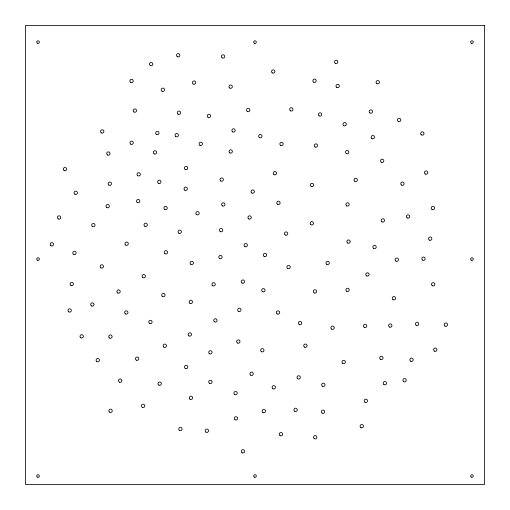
<?xml version="1.0" encoding="UTF-8"?>
<svg xmlns="http://www.w3.org/2000/svg" width="510" height="510" viewBox="0 0 510 510"><rect width="100%" height="100%" fill="white"/><g stroke="black" fill="none" stroke-linecap="round" stroke-linejoin="round"><path stroke-width="0.76" d="M484.5 25.5L25.5 25.5L25.5 484.5L484.5 484.5L484.5 25.5M109.593 412.156A1.67 1.67 0 0 0 112.232 410.971A1.67 1.67 0 0 0 109.886 409.275A1.67 1.67 0 0 0 109.593 412.156M68.837 311.897A1.67 1.67 0 0 0 71.343 310.45A1.67 1.67 0 0 0 68.837 309.003A1.67 1.67 0 0 0 68.837 311.897M209.546 383.399A1.67 1.67 0 0 0 212.052 381.952A1.67 1.67 0 0 0 209.546 380.505A1.67 1.67 0 0 0 209.546 383.399M250.761 375.213A1.67 1.67 0 0 0 253.266 373.766A1.67 1.67 0 0 0 250.761 372.319A1.67 1.67 0 0 0 250.761 375.213M360.914 427.635A1.67 1.67 0 0 0 363.42 426.181A1.67 1.67 0 0 0 360.914 424.734A1.67 1.67 0 0 0 360.914 427.635M262.867 412.488A1.67 1.67 0 0 0 265.512 411.302A1.67 1.67 0 0 0 263.16 409.606A1.67 1.67 0 0 0 262.867 412.488M383.915 384.527A1.67 1.67 0 0 0 386.554 383.341A1.67 1.67 0 0 0 384.208 381.646A1.67 1.67 0 0 0 383.915 384.527M205.919 432.097A1.67 1.67 0 0 0 208.558 430.912A1.67 1.67 0 0 0 206.212 429.216A1.67 1.67 0 0 0 205.919 432.097M335.217 63.246A1.67 1.67 0 0 0 337.856 62.061A1.67 1.67 0 0 0 335.51 60.365A1.67 1.67 0 0 0 335.217 63.246M403.754 381.665A1.67 1.67 0 0 0 406.266 380.218A1.67 1.67 0 0 0 403.754 378.771A1.67 1.67 0 0 0 403.754 381.665M179.577 430.434A1.67 1.67 0 0 0 182.089 428.986A1.67 1.67 0 0 0 179.577 427.539A1.67 1.67 0 0 0 179.577 430.434M371.841 138.522A1.67 1.67 0 0 0 374.487 137.337A1.67 1.67 0 0 0 372.141 135.641A1.67 1.67 0 0 0 371.841 138.522M279.971 435.521A1.67 1.67 0 0 0 282.61 434.335A1.67 1.67 0 0 0 280.264 432.639A1.67 1.67 0 0 0 279.971 435.521M242.123 452.765A1.67 1.67 0 0 0 244.634 451.318A1.67 1.67 0 0 0 242.123 449.865A1.67 1.67 0 0 0 242.123 452.765M314.243 438.625A1.67 1.67 0 0 0 316.888 437.446A1.67 1.67 0 0 0 314.542 435.744A1.67 1.67 0 0 0 314.243 438.625M234.982 419.717A1.67 1.67 0 0 0 237.622 418.531A1.67 1.67 0 0 0 235.276 416.836A1.67 1.67 0 0 0 234.982 419.717M119.321 382.098A1.67 1.67 0 0 0 121.833 380.651A1.67 1.67 0 0 0 119.321 379.204A1.67 1.67 0 0 0 119.321 382.098M209.4 353.691A1.67 1.67 0 0 0 212.039 352.506A1.67 1.67 0 0 0 209.693 350.81A1.67 1.67 0 0 0 209.4 353.691M331.589 329.103A1.67 1.67 0 0 0 334.228 327.917A1.67 1.67 0 0 0 331.882 326.221A1.67 1.67 0 0 0 331.589 329.103M322.205 413.145A1.67 1.67 0 0 0 324.711 411.697A1.67 1.67 0 0 0 322.205 410.25A1.67 1.67 0 0 0 322.205 413.145M294.735 411.309A1.67 1.67 0 0 0 297.247 409.861A1.67 1.67 0 0 0 294.735 408.408A1.67 1.67 0 0 0 294.735 411.309M164.762 209.463A1.67 1.67 0 0 0 167.274 208.016A1.67 1.67 0 0 0 164.762 206.563A1.67 1.67 0 0 0 164.762 209.463M80.829 337.824A1.67 1.67 0 0 0 83.34 336.377A1.67 1.67 0 0 0 80.829 334.93A1.67 1.67 0 0 0 80.829 337.824M101.394 132.9A1.67 1.67 0 0 0 103.9 131.446A1.67 1.67 0 0 0 101.394 129.999A1.67 1.67 0 0 0 101.394 132.9M96.772 361.507A1.67 1.67 0 0 0 99.418 360.321A1.67 1.67 0 0 0 97.072 358.626A1.67 1.67 0 0 0 96.772 361.507M421.509 134.933A1.67 1.67 0 0 0 424.014 133.486A1.67 1.67 0 0 0 421.509 132.039A1.67 1.67 0 0 0 421.509 134.933M150.303 65.554A1.67 1.67 0 0 0 152.809 64.107A1.67 1.67 0 0 0 150.303 62.66A1.67 1.67 0 0 0 150.303 65.554M422.675 260.145A1.67 1.67 0 0 0 425.181 258.697A1.67 1.67 0 0 0 422.675 257.25A1.67 1.67 0 0 0 422.675 260.145M434.456 351.141A1.67 1.67 0 0 0 436.962 349.688A1.67 1.67 0 0 0 434.456 348.241A1.67 1.67 0 0 0 434.456 351.141M189.988 399.183A1.67 1.67 0 0 0 192.627 398.004A1.67 1.67 0 0 0 190.281 396.302A1.67 1.67 0 0 0 189.988 399.183M91.519 305.936A1.67 1.67 0 0 0 94.031 304.489A1.67 1.67 0 0 0 91.519 303.042A1.67 1.67 0 0 0 91.519 305.936M444.892 326.011A1.67 1.67 0 0 0 447.538 324.825A1.67 1.67 0 0 0 445.192 323.13A1.67 1.67 0 0 0 444.892 326.011M410.697 361.214A1.67 1.67 0 0 0 413.202 359.767A1.67 1.67 0 0 0 410.697 358.32A1.67 1.67 0 0 0 410.697 361.214M416.256 325.342A1.67 1.67 0 0 0 418.767 323.888A1.67 1.67 0 0 0 416.256 322.441A1.67 1.67 0 0 0 416.256 325.342M425.142 173.961A1.67 1.67 0 0 0 427.782 172.782A1.67 1.67 0 0 0 425.436 171.086A1.67 1.67 0 0 0 425.142 173.961M222.073 57.834A1.67 1.67 0 0 0 224.712 56.655A1.67 1.67 0 0 0 222.366 54.953A1.67 1.67 0 0 0 222.073 57.834M336.829 87.446A1.67 1.67 0 0 0 339.335 85.999A1.67 1.67 0 0 0 336.829 84.545A1.67 1.67 0 0 0 336.829 87.446M322.492 386.248A1.67 1.67 0 0 0 324.998 384.801A1.67 1.67 0 0 0 322.492 383.354A1.67 1.67 0 0 0 322.492 386.248M365.001 402.243A1.67 1.67 0 0 0 367.512 400.796A1.67 1.67 0 0 0 365.001 399.349A1.67 1.67 0 0 0 365.001 402.243M380.39 359.282A1.67 1.67 0 0 0 383.036 358.096A1.67 1.67 0 0 0 380.689 356.401A1.67 1.67 0 0 0 380.39 359.282M130.566 82.301A1.67 1.67 0 0 0 133.206 81.115A1.67 1.67 0 0 0 130.86 79.42A1.67 1.67 0 0 0 130.566 82.301M117.727 292.982A1.67 1.67 0 0 0 120.232 291.535A1.67 1.67 0 0 0 117.727 290.082A1.67 1.67 0 0 0 117.727 292.982M398.278 121.431A1.67 1.67 0 0 0 400.783 119.977A1.67 1.67 0 0 0 398.278 118.53A1.67 1.67 0 0 0 398.278 121.431M342.694 363.337A1.67 1.67 0 0 0 345.34 362.151A1.67 1.67 0 0 0 342.994 360.455A1.67 1.67 0 0 0 342.694 363.337M234.574 394.504A1.67 1.67 0 0 0 237.214 393.318A1.67 1.67 0 0 0 234.868 391.623A1.67 1.67 0 0 0 234.574 394.504M432.046 209.457A1.67 1.67 0 0 0 434.552 208.01A1.67 1.67 0 0 0 432.046 206.563A1.67 1.67 0 0 0 432.046 209.457M313.701 82.199A1.67 1.67 0 0 0 316.213 80.752A1.67 1.67 0 0 0 313.701 79.305A1.67 1.67 0 0 0 313.701 82.199M272.244 72.847A1.67 1.67 0 0 0 274.884 71.661A1.67 1.67 0 0 0 272.538 69.966A1.67 1.67 0 0 0 272.244 72.847M50.898 245.648A1.67 1.67 0 0 0 53.537 244.469A1.67 1.67 0 0 0 51.191 242.773A1.67 1.67 0 0 0 50.898 245.648M319.094 115.834A1.67 1.67 0 0 0 321.74 114.648A1.67 1.67 0 0 0 319.387 112.952A1.67 1.67 0 0 0 319.094 115.834M130.821 144.183A1.67 1.67 0 0 0 133.327 142.736A1.67 1.67 0 0 0 130.821 141.289A1.67 1.67 0 0 0 130.821 144.183M297.719 378.745A1.67 1.67 0 0 0 300.358 377.559A1.67 1.67 0 0 0 298.012 375.864A1.67 1.67 0 0 0 297.719 378.745M343.804 125.702A1.67 1.67 0 0 0 346.309 124.255A1.67 1.67 0 0 0 343.804 122.808A1.67 1.67 0 0 0 343.804 125.702M163.831 347.087A1.67 1.67 0 0 0 166.477 345.901A1.67 1.67 0 0 0 164.131 344.205A1.67 1.67 0 0 0 163.831 347.087M229.691 88.02A1.67 1.67 0 0 0 232.33 86.834A1.67 1.67 0 0 0 229.984 85.138A1.67 1.67 0 0 0 229.691 88.02M364.159 327.235A1.67 1.67 0 0 0 366.805 326.049A1.67 1.67 0 0 0 364.459 324.354A1.67 1.67 0 0 0 364.159 327.235M70.909 285.498A1.67 1.67 0 0 0 73.414 284.044A1.67 1.67 0 0 0 70.909 282.597A1.67 1.67 0 0 0 70.909 285.498M290.349 110.746A1.67 1.67 0 0 0 292.989 109.567A1.67 1.67 0 0 0 290.643 107.865A1.67 1.67 0 0 0 290.349 110.746M109.612 338.047A1.67 1.67 0 0 0 112.117 336.594A1.67 1.67 0 0 0 109.612 335.147A1.67 1.67 0 0 0 109.612 338.047M369.846 112.901A1.67 1.67 0 0 0 372.491 111.715A1.67 1.67 0 0 0 370.139 110.02A1.67 1.67 0 0 0 369.846 112.901M64.145 170.608A1.67 1.67 0 0 0 66.651 169.161A1.67 1.67 0 0 0 64.145 167.713A1.67 1.67 0 0 0 64.145 170.608M247.356 111.511A1.67 1.67 0 0 0 249.862 110.064A1.67 1.67 0 0 0 247.356 108.611A1.67 1.67 0 0 0 247.356 111.511M389.283 326.942A1.67 1.67 0 0 0 391.929 325.756A1.67 1.67 0 0 0 389.583 324.06A1.67 1.67 0 0 0 389.283 326.942M381.327 162.25A1.67 1.67 0 0 0 383.832 160.803A1.67 1.67 0 0 0 381.327 159.356A1.67 1.67 0 0 0 381.327 162.25M407.248 217.955A1.67 1.67 0 0 0 409.759 216.508A1.67 1.67 0 0 0 407.248 215.061A1.67 1.67 0 0 0 407.248 217.955M149.443 323.308A1.67 1.67 0 0 0 152.088 322.129A1.67 1.67 0 0 0 149.736 320.433A1.67 1.67 0 0 0 149.443 323.308M304.553 347.157A1.67 1.67 0 0 0 307.065 345.71A1.67 1.67 0 0 0 304.553 344.256A1.67 1.67 0 0 0 304.553 347.157M125.473 313.93A1.67 1.67 0 0 0 127.978 312.483A1.67 1.67 0 0 0 125.473 311.036A1.67 1.67 0 0 0 125.473 313.93M73.631 254.369A1.67 1.67 0 0 0 76.143 252.915A1.67 1.67 0 0 0 73.631 251.468A1.67 1.67 0 0 0 73.631 254.369M429.35 240.102A1.67 1.67 0 0 0 431.862 238.654A1.67 1.67 0 0 0 429.35 237.207A1.67 1.67 0 0 0 429.35 240.102M58.236 218.937A1.67 1.67 0 0 0 60.741 217.489A1.67 1.67 0 0 0 58.236 216.042A1.67 1.67 0 0 0 58.236 218.937M106.832 207.615A1.67 1.67 0 0 0 109.338 206.167A1.67 1.67 0 0 0 106.832 204.72A1.67 1.67 0 0 0 106.832 207.615M74.9 194.246A1.67 1.67 0 0 0 77.412 192.793A1.67 1.67 0 0 0 74.9 191.346A1.67 1.67 0 0 0 74.9 194.246M142.762 277.574A1.67 1.67 0 0 0 145.401 276.388A1.67 1.67 0 0 0 143.055 274.692A1.67 1.67 0 0 0 142.762 277.574M401.44 185.022A1.67 1.67 0 0 0 404.086 183.836A1.67 1.67 0 0 0 401.74 182.14A1.67 1.67 0 0 0 401.44 185.022M272.799 388.652A1.67 1.67 0 0 0 275.445 387.466A1.67 1.67 0 0 0 273.099 385.77A1.67 1.67 0 0 0 272.799 388.652M299.223 324.545A1.67 1.67 0 0 0 301.735 323.098A1.67 1.67 0 0 0 299.223 321.651A1.67 1.67 0 0 0 299.223 324.545M395.9 261.107A1.67 1.67 0 0 0 398.412 259.66A1.67 1.67 0 0 0 395.9 258.213A1.67 1.67 0 0 0 395.9 261.107M137.19 202.457A1.67 1.67 0 0 0 139.836 201.278A1.67 1.67 0 0 0 137.49 199.576A1.67 1.67 0 0 0 137.19 202.457M346.347 153.606A1.67 1.67 0 0 0 348.853 152.159A1.67 1.67 0 0 0 346.347 150.711A1.67 1.67 0 0 0 346.347 153.606M107.527 154.976A1.67 1.67 0 0 0 110.039 153.529A1.67 1.67 0 0 0 107.527 152.082A1.67 1.67 0 0 0 107.527 154.976M100.967 267.897A1.67 1.67 0 0 0 103.473 266.449A1.67 1.67 0 0 0 100.967 264.996A1.67 1.67 0 0 0 100.967 267.897M259.475 137.604A1.67 1.67 0 0 0 261.981 136.157A1.67 1.67 0 0 0 259.475 134.71A1.67 1.67 0 0 0 259.475 137.604M175.752 136.546A1.67 1.67 0 0 0 178.398 135.36A1.67 1.67 0 0 0 176.052 133.665A1.67 1.67 0 0 0 175.752 136.546M136.278 360.13A1.67 1.67 0 0 0 138.79 358.683A1.67 1.67 0 0 0 136.278 357.236A1.67 1.67 0 0 0 136.278 360.13M277.612 204.3A1.67 1.67 0 0 0 280.124 202.852A1.67 1.67 0 0 0 277.612 201.405A1.67 1.67 0 0 0 277.612 204.3M280.678 145.42A1.67 1.67 0 0 0 283.19 143.973A1.67 1.67 0 0 0 280.678 142.526A1.67 1.67 0 0 0 280.678 145.42M261.471 351.721A1.67 1.67 0 0 0 263.982 350.274A1.67 1.67 0 0 0 261.471 348.827A1.67 1.67 0 0 0 261.471 351.721M189.981 303.322A1.67 1.67 0 0 0 192.493 301.875A1.67 1.67 0 0 0 189.981 300.428A1.67 1.67 0 0 0 189.981 303.322M137.713 175.689A1.67 1.67 0 0 0 140.352 174.503A1.67 1.67 0 0 0 138.006 172.807A1.67 1.67 0 0 0 137.713 175.689M315.065 147.001A1.67 1.67 0 0 0 317.571 145.548A1.67 1.67 0 0 0 315.065 144.1A1.67 1.67 0 0 0 315.065 147.001M432.18 285.676A1.67 1.67 0 0 0 434.826 284.497A1.67 1.67 0 0 0 432.48 282.795A1.67 1.67 0 0 0 432.18 285.676M373.702 248.472A1.67 1.67 0 0 0 376.214 247.018A1.67 1.67 0 0 0 373.702 245.571A1.67 1.67 0 0 0 373.702 248.472M162.014 91.201A1.67 1.67 0 0 0 164.526 89.754A1.67 1.67 0 0 0 162.014 88.306A1.67 1.67 0 0 0 162.014 91.201M222.468 205.906A1.67 1.67 0 0 0 224.98 204.459A1.67 1.67 0 0 0 222.468 203.012A1.67 1.67 0 0 0 222.468 205.906M232.719 131.892A1.67 1.67 0 0 0 235.225 130.445A1.67 1.67 0 0 0 232.719 128.998A1.67 1.67 0 0 0 232.719 131.892M156.5 134.493A1.67 1.67 0 0 0 159.005 133.046A1.67 1.67 0 0 0 156.5 131.599A1.67 1.67 0 0 0 156.5 134.493M244.902 246.623A1.67 1.67 0 0 0 247.407 245.176A1.67 1.67 0 0 0 244.902 243.723A1.67 1.67 0 0 0 244.902 246.623M154.148 153.867A1.67 1.67 0 0 0 156.653 152.42A1.67 1.67 0 0 0 154.148 150.966A1.67 1.67 0 0 0 154.148 153.867M354.705 181.254A1.67 1.67 0 0 0 357.351 180.068A1.67 1.67 0 0 0 355.005 178.373A1.67 1.67 0 0 0 354.705 181.254M277.204 313.962A1.67 1.67 0 0 0 279.709 312.515A1.67 1.67 0 0 0 277.204 311.068A1.67 1.67 0 0 0 277.204 313.962M242.04 283.037A1.67 1.67 0 0 0 244.551 281.59A1.67 1.67 0 0 0 242.04 280.143A1.67 1.67 0 0 0 242.04 283.037M393.076 299.682A1.67 1.67 0 0 0 395.581 298.235A1.67 1.67 0 0 0 393.076 296.782A1.67 1.67 0 0 0 393.076 299.682M381.99 221.895A1.67 1.67 0 0 0 384.502 220.447A1.67 1.67 0 0 0 381.99 219A1.67 1.67 0 0 0 381.99 221.895M108.847 185.073A1.67 1.67 0 0 0 111.486 183.887A1.67 1.67 0 0 0 109.14 182.191A1.67 1.67 0 0 0 108.847 185.073M311.157 186.405A1.67 1.67 0 0 0 313.669 184.958A1.67 1.67 0 0 0 311.157 183.504A1.67 1.67 0 0 0 311.157 186.405M207.959 117.236A1.67 1.67 0 0 0 210.598 116.05A1.67 1.67 0 0 0 208.252 114.355A1.67 1.67 0 0 0 207.959 117.236M238.489 311.349A1.67 1.67 0 0 0 241 309.901A1.67 1.67 0 0 0 238.489 308.454A1.67 1.67 0 0 0 238.489 311.349M185.219 169.518A1.67 1.67 0 0 0 187.725 168.07A1.67 1.67 0 0 0 185.219 166.623A1.67 1.67 0 0 0 185.219 169.518M184.849 190.198A1.67 1.67 0 0 0 187.355 188.751A1.67 1.67 0 0 0 184.849 187.304A1.67 1.67 0 0 0 184.849 190.198M185.194 368.335A1.67 1.67 0 0 0 187.833 367.149A1.67 1.67 0 0 0 185.487 365.453A1.67 1.67 0 0 0 185.194 368.335M262.529 291.707A1.67 1.67 0 0 0 265.041 290.26A1.67 1.67 0 0 0 262.529 288.807A1.67 1.67 0 0 0 262.529 291.707M274.068 174.656A1.67 1.67 0 0 0 276.573 173.209A1.67 1.67 0 0 0 274.068 171.762A1.67 1.67 0 0 0 274.068 174.656M158.463 183.313A1.67 1.67 0 0 0 160.975 181.866A1.67 1.67 0 0 0 158.463 180.419A1.67 1.67 0 0 0 158.463 183.313M346.724 205.893A1.67 1.67 0 0 0 349.235 204.446A1.67 1.67 0 0 0 346.724 202.999A1.67 1.67 0 0 0 346.724 205.893M214.417 321.759A1.67 1.67 0 0 0 217.056 320.573A1.67 1.67 0 0 0 214.71 318.877A1.67 1.67 0 0 0 214.417 321.759M178.003 114.093A1.67 1.67 0 0 0 180.642 112.914A1.67 1.67 0 0 0 178.296 111.218A1.67 1.67 0 0 0 178.003 114.093M285.122 234.938A1.67 1.67 0 0 0 287.767 233.752A1.67 1.67 0 0 0 285.421 232.056A1.67 1.67 0 0 0 285.122 234.938M212.772 285.778A1.67 1.67 0 0 0 215.277 284.331A1.67 1.67 0 0 0 212.772 282.884A1.67 1.67 0 0 0 212.772 285.778M199.92 145.299A1.67 1.67 0 0 0 202.432 143.852A1.67 1.67 0 0 0 199.92 142.398A1.67 1.67 0 0 0 199.92 145.299M144.84 226.242A1.67 1.67 0 0 0 147.352 224.795A1.67 1.67 0 0 0 144.84 223.348A1.67 1.67 0 0 0 144.84 226.242M251.883 193.022A1.67 1.67 0 0 0 254.388 191.575A1.67 1.67 0 0 0 251.883 190.128A1.67 1.67 0 0 0 251.883 193.022M188.859 335.848A1.67 1.67 0 0 0 191.505 334.662A1.67 1.67 0 0 0 189.159 332.966A1.67 1.67 0 0 0 188.859 335.848M196.535 214.595A1.67 1.67 0 0 0 199.174 213.416A1.67 1.67 0 0 0 196.828 211.714A1.67 1.67 0 0 0 196.535 214.595M347.68 243.034A1.67 1.67 0 0 0 350.185 241.587A1.67 1.67 0 0 0 347.68 240.14A1.67 1.67 0 0 0 347.68 243.034M310.832 224.661A1.67 1.67 0 0 0 313.471 223.476A1.67 1.67 0 0 0 311.125 221.78A1.67 1.67 0 0 0 310.832 224.661M162.55 296.546A1.67 1.67 0 0 0 165.055 295.099A1.67 1.67 0 0 0 162.55 293.652A1.67 1.67 0 0 0 162.55 296.546M219.472 258.423A1.67 1.67 0 0 0 222.111 257.238A1.67 1.67 0 0 0 219.765 255.542A1.67 1.67 0 0 0 219.472 258.423M229.857 152.911A1.67 1.67 0 0 0 232.369 151.464A1.67 1.67 0 0 0 229.857 150.016A1.67 1.67 0 0 0 229.857 152.911M178.889 233.217A1.67 1.67 0 0 0 181.401 231.769A1.67 1.67 0 0 0 178.889 230.322A1.67 1.67 0 0 0 178.889 233.217M326.687 264.282A1.67 1.67 0 0 0 329.326 263.096A1.67 1.67 0 0 0 326.98 261.401A1.67 1.67 0 0 0 326.687 264.282M190.759 264.269A1.67 1.67 0 0 0 193.398 263.083A1.67 1.67 0 0 0 191.052 261.388A1.67 1.67 0 0 0 190.759 264.269M220.709 180.916A1.67 1.67 0 0 0 223.355 179.737A1.67 1.67 0 0 0 221.002 178.035A1.67 1.67 0 0 0 220.709 180.916M220.282 231.623A1.67 1.67 0 0 0 222.793 230.176A1.67 1.67 0 0 0 220.282 228.729A1.67 1.67 0 0 0 220.282 231.623M248.638 218.835A1.67 1.67 0 0 0 251.283 217.649A1.67 1.67 0 0 0 248.937 215.953A1.67 1.67 0 0 0 248.638 218.835M264.167 256.447A1.67 1.67 0 0 0 266.673 255A1.67 1.67 0 0 0 264.167 253.553A1.67 1.67 0 0 0 264.167 256.447M287.615 268.413A1.67 1.67 0 0 0 290.26 267.234A1.67 1.67 0 0 0 287.914 265.531A1.67 1.67 0 0 0 287.615 268.413M314.16 292.893A1.67 1.67 0 0 0 316.665 291.446A1.67 1.67 0 0 0 314.16 289.992A1.67 1.67 0 0 0 314.16 292.893M346.749 291.337A1.67 1.67 0 0 0 349.254 289.89A1.67 1.67 0 0 0 346.749 288.443A1.67 1.67 0 0 0 346.749 291.337M366.613 275.916A1.67 1.67 0 0 0 369.119 274.469A1.67 1.67 0 0 0 366.613 273.022A1.67 1.67 0 0 0 366.613 275.916M164.966 253.661A1.67 1.67 0 0 0 167.612 252.482A1.67 1.67 0 0 0 165.266 250.78A1.67 1.67 0 0 0 164.966 253.661M125.798 245.163A1.67 1.67 0 0 0 128.303 243.716A1.67 1.67 0 0 0 125.798 242.269A1.67 1.67 0 0 0 125.798 245.163M92.38 226.485A1.67 1.67 0 0 0 95.026 225.299A1.67 1.67 0 0 0 92.673 223.603A1.67 1.67 0 0 0 92.38 226.485M158.865 385.095A1.67 1.67 0 0 0 161.37 383.647A1.67 1.67 0 0 0 158.865 382.2A1.67 1.67 0 0 0 158.865 385.095M142.239 407.299A1.67 1.67 0 0 0 144.751 405.852A1.67 1.67 0 0 0 142.239 404.404A1.67 1.67 0 0 0 142.239 407.299M133.92 111.958A1.67 1.67 0 0 0 136.559 110.772A1.67 1.67 0 0 0 134.213 109.076A1.67 1.67 0 0 0 133.92 111.958M193.233 84.035A1.67 1.67 0 0 0 195.738 82.582A1.67 1.67 0 0 0 193.233 81.135A1.67 1.67 0 0 0 193.233 84.035M237.481 343.007A1.67 1.67 0 0 0 239.987 341.56A1.67 1.67 0 0 0 237.481 340.106A1.67 1.67 0 0 0 237.481 343.007M254.35 477.156A1.307 1.307 0 0 0 256.307 476.021A1.307 1.307 0 0 0 254.35 474.893A1.307 1.307 0 0 0 254.35 477.156M254.35 43.235A1.307 1.307 0 0 0 256.307 42.101A1.307 1.307 0 0 0 254.35 40.972A1.307 1.307 0 0 0 254.35 43.235M471.31 477.156A1.307 1.307 0 0 0 473.267 476.021A1.307 1.307 0 0 0 471.31 474.893A1.307 1.307 0 0 0 471.31 477.156M471.227 43.184A1.307 1.307 0 0 0 473.261 42.196A1.307 1.307 0 0 0 471.393 40.928A1.307 1.307 0 0 0 471.227 43.184M471.227 260.145A1.307 1.307 0 0 0 473.261 259.156A1.307 1.307 0 0 0 471.393 257.888A1.307 1.307 0 0 0 471.227 260.145M37.306 260.145A1.307 1.307 0 0 0 39.34 259.156A1.307 1.307 0 0 0 37.466 257.888A1.307 1.307 0 0 0 37.306 260.145M37.383 43.235A1.307 1.307 0 0 0 39.346 42.101A1.307 1.307 0 0 0 37.383 40.972A1.307 1.307 0 0 0 37.383 43.235M37.383 477.156A1.307 1.307 0 0 0 39.346 476.021A1.307 1.307 0 0 0 37.383 474.893A1.307 1.307 0 0 0 37.383 477.156M376.903 83.678A1.67 1.67 0 0 0 379.408 82.231A1.67 1.67 0 0 0 376.903 80.784A1.67 1.67 0 0 0 376.903 83.678M177.34 56.737A1.67 1.67 0 0 0 179.845 55.29A1.67 1.67 0 0 0 177.34 53.843A1.67 1.67 0 0 0 177.34 56.737"/></g></svg>
